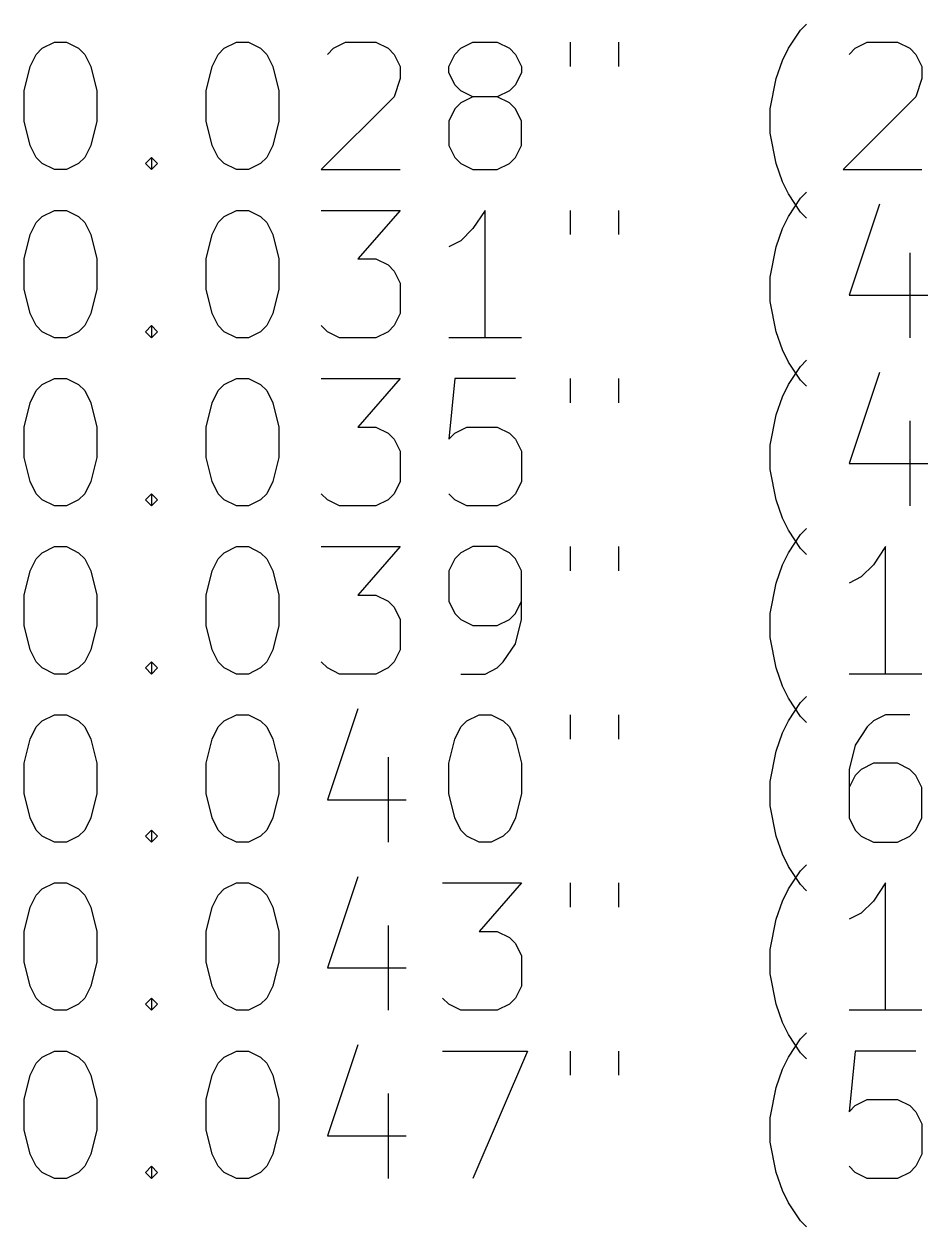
# Model space of a CAD drawing. Extents: x 4.86 to 8.77, y -6.2 to -2.69.
# Drawn here: x 6.032 to 6.87, y -6.205 to -5.089 of the extents above; entities that cross this region are included whole.
import ezdxf

# ---------------------------------------------------------------- set-up
doc = ezdxf.new("R2010")
doc.units = 0
doc.header["$MEASUREMENT"] = 0
doc.layers.add('BLACK', color=7, linetype='CONTINUOUS')

msp = doc.modelspace()

# ---------------------------------------------------------------- linework, layer by layer
at = {"layer": 'BLACK', "linetype": 'CONTINUOUS'}
for p, q in [((6.74022, -5.11185), (6.75147, -5.09498)), ((6.75147, -5.09498), (6.7571, -5.08935)), ((6.04844, -5.11185), (6.05968, -5.10623)), ((6.05968, -5.10623), (6.07093, -5.10623)), ((6.07093, -5.10623), (6.08218, -5.11185)), ((6.21717, -5.11185), (6.22841, -5.10623)), ((6.22841, -5.10623), (6.23966, -5.10623)), ((6.23966, -5.10623), (6.25091, -5.11185)), ((6.3184, -5.11185), (6.32965, -5.10623)), ((6.32965, -5.10623), (6.35777, -5.10623)), ((6.35777, -5.10623), (6.36902, -5.11185)), ((6.43651, -5.11185), (6.44776, -5.10623)), ((6.44776, -5.10623), (6.47026, -5.10623)), ((6.47026, -5.10623), (6.48151, -5.11185)), ((6.53775, -5.10623), (6.53775, -5.12872)), ((6.58274, -5.10623), (6.58274, -5.12872)), ((6.80209, -5.11185), (6.81334, -5.10623)), ((6.81334, -5.10623), (6.84146, -5.10623)), ((6.84146, -5.10623), (6.85271, -5.11185)), ((6.03719, -5.12872), (6.04281, -5.11747)), ((6.04281, -5.11747), (6.04844, -5.11185)), ((6.08218, -5.11185), (6.08781, -5.11747)), ((6.08781, -5.11747), (6.09343, -5.12872)), ((6.20592, -5.12872), (6.21154, -5.11747)), ((6.21154, -5.11747), (6.21717, -5.11185)), ((6.25091, -5.11185), (6.25654, -5.11747)), ((6.25654, -5.11747), (6.26216, -5.12872)), ((6.31278, -5.11747), (6.3184, -5.11185)), ((6.36902, -5.11185), (6.37465, -5.11747)), ((6.37465, -5.11747), (6.38027, -5.12872)), ((6.42526, -5.12872), (6.43089, -5.11747)), ((6.43089, -5.11747), (6.43651, -5.11185)), ((6.48151, -5.11185), (6.48713, -5.11747)), ((6.48713, -5.11747), (6.49276, -5.12872)), ((6.7346, -5.1231), (6.74022, -5.11185)), ((6.79647, -5.11747), (6.80209, -5.11185)), ((6.85271, -5.11185), (6.85834, -5.11747)), ((6.85834, -5.11747), (6.86396, -5.12872)), ((6.03156, -5.15122), (6.03719, -5.12872)), ((6.09343, -5.12872), (6.09906, -5.15122)), ((6.20029, -5.15122), (6.20592, -5.12872)), ((6.26216, -5.12872), (6.26778, -5.15122)), ((6.38027, -5.12872), (6.38027, -5.13997)), ((6.42526, -5.13435), (6.42526, -5.12872)), ((6.49276, -5.12872), (6.49276, -5.13435)), ((6.72898, -5.13997), (6.7346, -5.1231)), ((6.86396, -5.12872), (6.86396, -5.13997)), ((6.38027, -5.13997), (6.37465, -5.15684)), ((6.43089, -5.1456), (6.42526, -5.13435)), ((6.49276, -5.13435), (6.48713, -5.1456)), ((6.72335, -5.16809), (6.72898, -5.13997)), ((6.86396, -5.13997), (6.85834, -5.15684)), ((6.03156, -5.17934), (6.03156, -5.15122)), ((6.09906, -5.15122), (6.09906, -5.17934)), ((6.20029, -5.17934), (6.20029, -5.15122)), ((6.26778, -5.15122), (6.26778, -5.17934)), ((6.43651, -5.15122), (6.43089, -5.1456)), ((6.44776, -5.15684), (6.43651, -5.15122)), ((6.48151, -5.15122), (6.47026, -5.15684)), ((6.48713, -5.1456), (6.48151, -5.15122)), ((6.37465, -5.15684), (6.30715, -5.22434)), ((6.43651, -5.16247), (6.43089, -5.16809)), ((6.44776, -5.15684), (6.43651, -5.16247)), ((6.47026, -5.15684), (6.44776, -5.15684)), ((6.48151, -5.16247), (6.47026, -5.15684)), ((6.48713, -5.16809), (6.48151, -5.16247)), ((6.85834, -5.15684), (6.79084, -5.22434)), ((6.43089, -5.16809), (6.42526, -5.17934)), ((6.49276, -5.17934), (6.48713, -5.16809)), ((6.72335, -5.19059), (6.72335, -5.16809)), ((6.03719, -5.20184), (6.03156, -5.17934)), ((6.09906, -5.17934), (6.09343, -5.20184)), ((6.20592, -5.20184), (6.20029, -5.17934)), ((6.26778, -5.17934), (6.26216, -5.20184)), ((6.42526, -5.17934), (6.42526, -5.20184)), ((6.49276, -5.20184), (6.49276, -5.17934)), ((6.72898, -5.21871), (6.72335, -5.19059)), ((6.04281, -5.21309), (6.03719, -5.20184)), ((6.09343, -5.20184), (6.08781, -5.21309)), ((6.21154, -5.21309), (6.20592, -5.20184)), ((6.26216, -5.20184), (6.25654, -5.21309)), ((6.42526, -5.20184), (6.43089, -5.21309)), ((6.48713, -5.21309), (6.49276, -5.20184)), ((6.04844, -5.21871), (6.04281, -5.21309)), ((6.05968, -5.22434), (6.04844, -5.21871)), ((6.08218, -5.21871), (6.07093, -5.22434)), ((6.08781, -5.21309), (6.08218, -5.21871)), ((6.14405, -5.21871), (6.14967, -5.21309)), ((6.14967, -5.22434), (6.14405, -5.21871)), ((6.14967, -5.21309), (6.1553, -5.21871)), ((6.14967, -5.21309), (6.14967, -5.22434)), ((6.1553, -5.21871), (6.14967, -5.22434)), ((6.21717, -5.21871), (6.21154, -5.21309)), ((6.22841, -5.22434), (6.21717, -5.21871)), ((6.25091, -5.21871), (6.23966, -5.22434)), ((6.25654, -5.21309), (6.25091, -5.21871)), ((6.43089, -5.21309), (6.43651, -5.21871)), ((6.43651, -5.21871), (6.44776, -5.22434)), ((6.47026, -5.22434), (6.48151, -5.21871)), ((6.48151, -5.21871), (6.48713, -5.21309)), ((6.7346, -5.23558), (6.72898, -5.21871)), ((6.07093, -5.22434), (6.05968, -5.22434)), ((6.23966, -5.22434), (6.22841, -5.22434)), ((6.30715, -5.22434), (6.38027, -5.22434)), ((6.44776, -5.22434), (6.47026, -5.22434)), ((6.79084, -5.22434), (6.86396, -5.22434)), ((6.74022, -5.24683), (6.7346, -5.23558)), ((6.75147, -5.26371), (6.74022, -5.24683)), ((6.74022, -5.26776), (6.75147, -5.25088)), ((6.75147, -5.25088), (6.7571, -5.24526)), ((6.04844, -5.26776), (6.05968, -5.26213)), ((6.05968, -5.26213), (6.07093, -5.26213)), ((6.07093, -5.26213), (6.08218, -5.26776)), ((6.21717, -5.26776), (6.22841, -5.26213)), ((6.22841, -5.26213), (6.23966, -5.26213)), ((6.23966, -5.26213), (6.25091, -5.26776)), ((6.30715, -5.26213), (6.38027, -5.26213)), ((6.38027, -5.26213), (6.3409, -5.30713)), ((6.45901, -5.26213), (6.44776, -5.279)), ((6.45901, -5.38024), (6.45901, -5.26213)), ((6.53775, -5.26213), (6.53775, -5.28463)), ((6.58274, -5.26213), (6.58274, -5.28463)), ((6.7571, -5.26933), (6.75147, -5.26371)), ((6.82459, -5.25651), (6.79647, -5.34087)), ((6.03719, -5.28463), (6.04281, -5.27338)), ((6.04281, -5.27338), (6.04844, -5.26776)), ((6.08218, -5.26776), (6.08781, -5.27338)), ((6.08781, -5.27338), (6.09343, -5.28463)), ((6.20592, -5.28463), (6.21154, -5.27338)), ((6.21154, -5.27338), (6.21717, -5.26776)), ((6.25091, -5.26776), (6.25654, -5.27338)), ((6.25654, -5.27338), (6.26216, -5.28463)), ((6.7346, -5.279), (6.74022, -5.26776)), ((6.03156, -5.30713), (6.03719, -5.28463)), ((6.09343, -5.28463), (6.09906, -5.30713)), ((6.20029, -5.30713), (6.20592, -5.28463)), ((6.26216, -5.28463), (6.26778, -5.30713)), ((6.44776, -5.279), (6.43651, -5.29025)), ((6.72898, -5.29588), (6.7346, -5.279)), ((6.43651, -5.29025), (6.42526, -5.29588)), ((6.72335, -5.324), (6.72898, -5.29588)), ((6.03156, -5.33525), (6.03156, -5.30713)), ((6.09906, -5.30713), (6.09906, -5.33525)), ((6.20029, -5.33525), (6.20029, -5.30713)), ((6.26778, -5.30713), (6.26778, -5.33525)), ((6.3409, -5.30713), (6.35777, -5.30713)), ((6.35777, -5.30713), (6.36902, -5.31275)), ((6.85271, -5.3015), (6.85271, -5.38024)), ((6.36902, -5.31275), (6.37465, -5.31837)), ((6.37465, -5.31837), (6.38027, -5.32962)), ((6.38027, -5.32962), (6.38027, -5.35774)), ((6.72335, -5.3465), (6.72335, -5.324)), ((6.03719, -5.35774), (6.03156, -5.33525)), ((6.09906, -5.33525), (6.09343, -5.35774)), ((6.20592, -5.35774), (6.20029, -5.33525)), ((6.26778, -5.33525), (6.26216, -5.35774)), ((6.79647, -5.34087), (6.86958, -5.34087)), ((6.72898, -5.37462), (6.72335, -5.3465)), ((6.04281, -5.36899), (6.03719, -5.35774)), ((6.09343, -5.35774), (6.08781, -5.36899)), ((6.21154, -5.36899), (6.20592, -5.35774)), ((6.26216, -5.35774), (6.25654, -5.36899)), ((6.38027, -5.35774), (6.37465, -5.36899)), ((6.04844, -5.37462), (6.04281, -5.36899)), ((6.05968, -5.38024), (6.04844, -5.37462)), ((6.08218, -5.37462), (6.07093, -5.38024)), ((6.08781, -5.36899), (6.08218, -5.37462)), ((6.14405, -5.37462), (6.14967, -5.36899)), ((6.14967, -5.38024), (6.14405, -5.37462)), ((6.14967, -5.36899), (6.1553, -5.37462)), ((6.14967, -5.36899), (6.14967, -5.38024)), ((6.1553, -5.37462), (6.14967, -5.38024)), ((6.21717, -5.37462), (6.21154, -5.36899)), ((6.22841, -5.38024), (6.21717, -5.37462)), ((6.25091, -5.37462), (6.23966, -5.38024)), ((6.25654, -5.36899), (6.25091, -5.37462)), ((6.31278, -5.37462), (6.30715, -5.36899)), ((6.32403, -5.38024), (6.31278, -5.37462)), ((6.36902, -5.37462), (6.35777, -5.38024)), ((6.37465, -5.36899), (6.36902, -5.37462)), ((6.7346, -5.39149), (6.72898, -5.37462)), ((6.07093, -5.38024), (6.05968, -5.38024)), ((6.23966, -5.38024), (6.22841, -5.38024)), ((6.35777, -5.38024), (6.32403, -5.38024)), ((6.49276, -5.38024), (6.42526, -5.38024)), ((6.74022, -5.40274), (6.7346, -5.39149)), ((6.75147, -5.41961), (6.74022, -5.40274)), ((6.74022, -5.42366), (6.75147, -5.40679)), ((6.75147, -5.40679), (6.7571, -5.40116)), ((6.04844, -5.42366), (6.05968, -5.41804)), ((6.05968, -5.41804), (6.07093, -5.41804)), ((6.07093, -5.41804), (6.08218, -5.42366)), ((6.21717, -5.42366), (6.22841, -5.41804)), ((6.22841, -5.41804), (6.23966, -5.41804)), ((6.23966, -5.41804), (6.25091, -5.42366)), ((6.30715, -5.41804), (6.38027, -5.41804)), ((6.38027, -5.41804), (6.3409, -5.46303)), ((6.43089, -5.41804), (6.42526, -5.47428)), ((6.48713, -5.41804), (6.43089, -5.41804)), ((6.53775, -5.41804), (6.53775, -5.44053)), ((6.58274, -5.41804), (6.58274, -5.44053)), ((6.7571, -5.42524), (6.75147, -5.41961)), ((6.82459, -5.41241), (6.79647, -5.49678)), ((6.03719, -5.44053), (6.04281, -5.42929)), ((6.04281, -5.42929), (6.04844, -5.42366)), ((6.08218, -5.42366), (6.08781, -5.42929)), ((6.08781, -5.42929), (6.09343, -5.44053)), ((6.20592, -5.44053), (6.21154, -5.42929)), ((6.21154, -5.42929), (6.21717, -5.42366)), ((6.25091, -5.42366), (6.25654, -5.42929)), ((6.25654, -5.42929), (6.26216, -5.44053)), ((6.7346, -5.43491), (6.74022, -5.42366)), ((6.03156, -5.46303), (6.03719, -5.44053)), ((6.09343, -5.44053), (6.09906, -5.46303)), ((6.20029, -5.46303), (6.20592, -5.44053)), ((6.26216, -5.44053), (6.26778, -5.46303)), ((6.72898, -5.45178), (6.7346, -5.43491)), ((6.72335, -5.4799), (6.72898, -5.45178)), ((6.03156, -5.49115), (6.03156, -5.46303)), ((6.09906, -5.46303), (6.09906, -5.49115)), ((6.20029, -5.49115), (6.20029, -5.46303)), ((6.26778, -5.46303), (6.26778, -5.49115)), ((6.3409, -5.46303), (6.35777, -5.46303)), ((6.35777, -5.46303), (6.36902, -5.46866)), ((6.43089, -5.46866), (6.44214, -5.46303)), ((6.44214, -5.46303), (6.47026, -5.46303)), ((6.47026, -5.46303), (6.48151, -5.46866)), ((6.85271, -5.45741), (6.85271, -5.53615)), ((6.36902, -5.46866), (6.37465, -5.47428)), ((6.37465, -5.47428), (6.38027, -5.48553)), ((6.42526, -5.47428), (6.43089, -5.46866)), ((6.48151, -5.46866), (6.48713, -5.47428)), ((6.48713, -5.47428), (6.49276, -5.48553)), ((6.38027, -5.48553), (6.38027, -5.51365)), ((6.49276, -5.48553), (6.49276, -5.51365)), ((6.72335, -5.5024), (6.72335, -5.4799)), ((6.03719, -5.51365), (6.03156, -5.49115)), ((6.09906, -5.49115), (6.09343, -5.51365)), ((6.20592, -5.51365), (6.20029, -5.49115)), ((6.26778, -5.49115), (6.26216, -5.51365)), ((6.79647, -5.49678), (6.86958, -5.49678)), ((6.72898, -5.53052), (6.72335, -5.5024)), ((6.04281, -5.5249), (6.03719, -5.51365)), ((6.09343, -5.51365), (6.08781, -5.5249)), ((6.21154, -5.5249), (6.20592, -5.51365)), ((6.26216, -5.51365), (6.25654, -5.5249)), ((6.38027, -5.51365), (6.37465, -5.5249)), ((6.49276, -5.51365), (6.48713, -5.5249)), ((6.04844, -5.53052), (6.04281, -5.5249)), ((6.05968, -5.53615), (6.04844, -5.53052)), ((6.08218, -5.53052), (6.07093, -5.53615)), ((6.08781, -5.5249), (6.08218, -5.53052)), ((6.14405, -5.53052), (6.14967, -5.5249)), ((6.14967, -5.53615), (6.14405, -5.53052)), ((6.14967, -5.5249), (6.1553, -5.53052)), ((6.14967, -5.5249), (6.14967, -5.53615)), ((6.1553, -5.53052), (6.14967, -5.53615)), ((6.21717, -5.53052), (6.21154, -5.5249)), ((6.22841, -5.53615), (6.21717, -5.53052)), ((6.25091, -5.53052), (6.23966, -5.53615)), ((6.25654, -5.5249), (6.25091, -5.53052)), ((6.31278, -5.53052), (6.30715, -5.5249)), ((6.32403, -5.53615), (6.31278, -5.53052)), ((6.36902, -5.53052), (6.35777, -5.53615)), ((6.37465, -5.5249), (6.36902, -5.53052)), ((6.43089, -5.53052), (6.42526, -5.5249)), ((6.44214, -5.53615), (6.43089, -5.53052)), ((6.48151, -5.53052), (6.47026, -5.53615)), ((6.48713, -5.5249), (6.48151, -5.53052)), ((6.7346, -5.5474), (6.72898, -5.53052)), ((6.07093, -5.53615), (6.05968, -5.53615)), ((6.23966, -5.53615), (6.22841, -5.53615)), ((6.35777, -5.53615), (6.32403, -5.53615)), ((6.47026, -5.53615), (6.44214, -5.53615)), ((6.74022, -5.55864), (6.7346, -5.5474)), ((6.75147, -5.57552), (6.74022, -5.55864)), ((6.74022, -5.57957), (6.75147, -5.56269)), ((6.75147, -5.56269), (6.7571, -5.55707)), ((6.04844, -5.57957), (6.05968, -5.57394)), ((6.05968, -5.57394), (6.07093, -5.57394)), ((6.07093, -5.57394), (6.08218, -5.57957)), ((6.21717, -5.57957), (6.22841, -5.57394)), ((6.22841, -5.57394), (6.23966, -5.57394)), ((6.23966, -5.57394), (6.25091, -5.57957)), ((6.30715, -5.57394), (6.38027, -5.57394)), ((6.38027, -5.57394), (6.3409, -5.61894)), ((6.44776, -5.57394), (6.43651, -5.57957)), ((6.47026, -5.57394), (6.44776, -5.57394)), ((6.48151, -5.57957), (6.47026, -5.57394)), ((6.53775, -5.57394), (6.53775, -5.59644)), ((6.58274, -5.57394), (6.58274, -5.59644)), ((6.7571, -5.58114), (6.75147, -5.57552)), ((6.83021, -5.57394), (6.81897, -5.59082)), ((6.83021, -5.69205), (6.83021, -5.57394)), ((6.03719, -5.59644), (6.04281, -5.58519)), ((6.04281, -5.58519), (6.04844, -5.57957)), ((6.08218, -5.57957), (6.08781, -5.58519)), ((6.08781, -5.58519), (6.09343, -5.59644)), ((6.20592, -5.59644), (6.21154, -5.58519)), ((6.21154, -5.58519), (6.21717, -5.57957)), ((6.25091, -5.57957), (6.25654, -5.58519)), ((6.25654, -5.58519), (6.26216, -5.59644)), ((6.43089, -5.58519), (6.42526, -5.59644)), ((6.43651, -5.57957), (6.43089, -5.58519)), ((6.48713, -5.58519), (6.48151, -5.57957)), ((6.49276, -5.59644), (6.48713, -5.58519)), ((6.7346, -5.59082), (6.74022, -5.57957)), ((6.03156, -5.61894), (6.03719, -5.59644)), ((6.09343, -5.59644), (6.09906, -5.61894)), ((6.20029, -5.61894), (6.20592, -5.59644)), ((6.26216, -5.59644), (6.26778, -5.61894)), ((6.42526, -5.59644), (6.42526, -5.62456)), ((6.49276, -5.64143), (6.49276, -5.59644)), ((6.72898, -5.60769), (6.7346, -5.59082)), ((6.81897, -5.59082), (6.80772, -5.60206)), ((6.72335, -5.63581), (6.72898, -5.60769)), ((6.80772, -5.60206), (6.79647, -5.60769)), ((6.03156, -5.64706), (6.03156, -5.61894)), ((6.09906, -5.61894), (6.09906, -5.64706)), ((6.20029, -5.64706), (6.20029, -5.61894)), ((6.26778, -5.61894), (6.26778, -5.64706)), ((6.3409, -5.61894), (6.35777, -5.61894)), ((6.35777, -5.61894), (6.36902, -5.62456)), ((6.36902, -5.62456), (6.37465, -5.63019)), ((6.37465, -5.63019), (6.38027, -5.64143)), ((6.42526, -5.62456), (6.43089, -5.63581)), ((6.48713, -5.63581), (6.49276, -5.62456)), ((6.38027, -5.64143), (6.38027, -5.66956)), ((6.43089, -5.63581), (6.43651, -5.64143)), ((6.43651, -5.64143), (6.44776, -5.64706)), ((6.47026, -5.64706), (6.48151, -5.64143)), ((6.48151, -5.64143), (6.48713, -5.63581)), ((6.48713, -5.66393), (6.49276, -5.64143)), ((6.72335, -5.65831), (6.72335, -5.63581)), ((6.03719, -5.66956), (6.03156, -5.64706)), ((6.09906, -5.64706), (6.09343, -5.66956)), ((6.20592, -5.66956), (6.20029, -5.64706)), ((6.26778, -5.64706), (6.26216, -5.66956)), ((6.44776, -5.64706), (6.47026, -5.64706)), ((6.47588, -5.6808), (6.48713, -5.66393)), ((6.72898, -5.68643), (6.72335, -5.65831)), ((6.04281, -5.6808), (6.03719, -5.66956)), ((6.09343, -5.66956), (6.08781, -5.6808)), ((6.21154, -5.6808), (6.20592, -5.66956)), ((6.26216, -5.66956), (6.25654, -5.6808)), ((6.38027, -5.66956), (6.37465, -5.6808)), ((6.04844, -5.68643), (6.04281, -5.6808)), ((6.05968, -5.69205), (6.04844, -5.68643)), ((6.08218, -5.68643), (6.07093, -5.69205)), ((6.08781, -5.6808), (6.08218, -5.68643)), ((6.14405, -5.68643), (6.14967, -5.6808)), ((6.14967, -5.69205), (6.14405, -5.68643)), ((6.14967, -5.6808), (6.1553, -5.68643)), ((6.14967, -5.6808), (6.14967, -5.69205)), ((6.1553, -5.68643), (6.14967, -5.69205)), ((6.21717, -5.68643), (6.21154, -5.6808)), ((6.22841, -5.69205), (6.21717, -5.68643)), ((6.25091, -5.68643), (6.23966, -5.69205)), ((6.25654, -5.6808), (6.25091, -5.68643)), ((6.31278, -5.68643), (6.30715, -5.6808)), ((6.32403, -5.69205), (6.31278, -5.68643)), ((6.36902, -5.68643), (6.35777, -5.69205)), ((6.37465, -5.6808), (6.36902, -5.68643)), ((6.45901, -5.69205), (6.47026, -5.68643)), ((6.47026, -5.68643), (6.47588, -5.6808)), ((6.7346, -5.7033), (6.72898, -5.68643)), ((6.07093, -5.69205), (6.05968, -5.69205)), ((6.23966, -5.69205), (6.22841, -5.69205)), ((6.35777, -5.69205), (6.32403, -5.69205)), ((6.43651, -5.69205), (6.45901, -5.69205)), ((6.86396, -5.69205), (6.79647, -5.69205)), ((6.74022, -5.71455), (6.7346, -5.7033)), ((6.75147, -5.73142), (6.74022, -5.71455)), ((6.74022, -5.73547), (6.75147, -5.7186)), ((6.75147, -5.7186), (6.7571, -5.71298)), ((6.04844, -5.73547), (6.05968, -5.72985)), ((6.05968, -5.72985), (6.07093, -5.72985)), ((6.07093, -5.72985), (6.08218, -5.73547)), ((6.21717, -5.73547), (6.22841, -5.72985)), ((6.22841, -5.72985), (6.23966, -5.72985)), ((6.23966, -5.72985), (6.25091, -5.73547)), ((6.3409, -5.72422), (6.31278, -5.80859)), ((6.44214, -5.73547), (6.45339, -5.72985)), ((6.45339, -5.72985), (6.46463, -5.72985)), ((6.46463, -5.72985), (6.47588, -5.73547)), ((6.53775, -5.72985), (6.53775, -5.75235)), ((6.58274, -5.72985), (6.58274, -5.75235)), ((6.7571, -5.73705), (6.75147, -5.73142)), ((6.83021, -5.72985), (6.81897, -5.73547)), ((6.85271, -5.72985), (6.83021, -5.72985)), ((6.03719, -5.75235), (6.04281, -5.7411)), ((6.04281, -5.7411), (6.04844, -5.73547)), ((6.08218, -5.73547), (6.08781, -5.7411)), ((6.08781, -5.7411), (6.09343, -5.75235)), ((6.20592, -5.75235), (6.21154, -5.7411)), ((6.21154, -5.7411), (6.21717, -5.73547)), ((6.25091, -5.73547), (6.25654, -5.7411)), ((6.25654, -5.7411), (6.26216, -5.75235)), ((6.43089, -5.75235), (6.43651, -5.7411)), ((6.43651, -5.7411), (6.44214, -5.73547)), ((6.47588, -5.73547), (6.48151, -5.7411)), ((6.48151, -5.7411), (6.48713, -5.75235)), ((6.7346, -5.74672), (6.74022, -5.73547)), ((6.81334, -5.7411), (6.80209, -5.75797)), ((6.81897, -5.73547), (6.81334, -5.7411)), ((6.03156, -5.77484), (6.03719, -5.75235)), ((6.09343, -5.75235), (6.09906, -5.77484)), ((6.20029, -5.77484), (6.20592, -5.75235)), ((6.26216, -5.75235), (6.26778, -5.77484)), ((6.42526, -5.77484), (6.43089, -5.75235)), ((6.48713, -5.75235), (6.49276, -5.77484)), ((6.72898, -5.76359), (6.7346, -5.74672)), ((6.72335, -5.79172), (6.72898, -5.76359)), ((6.80209, -5.75797), (6.79647, -5.78047)), ((6.03156, -5.80296), (6.03156, -5.77484)), ((6.09906, -5.77484), (6.09906, -5.80296)), ((6.20029, -5.80296), (6.20029, -5.77484)), ((6.26778, -5.77484), (6.26778, -5.80296)), ((6.36902, -5.76922), (6.36902, -5.84796)), ((6.42526, -5.80296), (6.42526, -5.77484)), ((6.49276, -5.77484), (6.49276, -5.80296)), ((6.81897, -5.77484), (6.80772, -5.78047)), ((6.84146, -5.77484), (6.81897, -5.77484)), ((6.85271, -5.78047), (6.84146, -5.77484)), ((6.79647, -5.78047), (6.79647, -5.82546)), ((6.80209, -5.78609), (6.79647, -5.79734)), ((6.80772, -5.78047), (6.80209, -5.78609)), ((6.85834, -5.78609), (6.85271, -5.78047)), ((6.86396, -5.79734), (6.85834, -5.78609)), ((6.72335, -5.81421), (6.72335, -5.79172)), ((6.86396, -5.82546), (6.86396, -5.79734)), ((6.03719, -5.82546), (6.03156, -5.80296)), ((6.09906, -5.80296), (6.09343, -5.82546)), ((6.20592, -5.82546), (6.20029, -5.80296)), ((6.26778, -5.80296), (6.26216, -5.82546)), ((6.31278, -5.80859), (6.38589, -5.80859)), ((6.43089, -5.82546), (6.42526, -5.80296)), ((6.49276, -5.80296), (6.48713, -5.82546)), ((6.72898, -5.84233), (6.72335, -5.81421)), ((6.04281, -5.83671), (6.03719, -5.82546)), ((6.09343, -5.82546), (6.08781, -5.83671)), ((6.21154, -5.83671), (6.20592, -5.82546)), ((6.26216, -5.82546), (6.25654, -5.83671)), ((6.43651, -5.83671), (6.43089, -5.82546)), ((6.48713, -5.82546), (6.48151, -5.83671)), ((6.79647, -5.82546), (6.80209, -5.83671)), ((6.85834, -5.83671), (6.86396, -5.82546)), ((6.04844, -5.84233), (6.04281, -5.83671)), ((6.05968, -5.84796), (6.04844, -5.84233)), ((6.08218, -5.84233), (6.07093, -5.84796)), ((6.08781, -5.83671), (6.08218, -5.84233)), ((6.14405, -5.84233), (6.14967, -5.83671)), ((6.14967, -5.84796), (6.14405, -5.84233)), ((6.14967, -5.83671), (6.1553, -5.84233)), ((6.14967, -5.83671), (6.14967, -5.84796)), ((6.1553, -5.84233), (6.14967, -5.84796)), ((6.21717, -5.84233), (6.21154, -5.83671)), ((6.22841, -5.84796), (6.21717, -5.84233)), ((6.25091, -5.84233), (6.23966, -5.84796)), ((6.25654, -5.83671), (6.25091, -5.84233)), ((6.44214, -5.84233), (6.43651, -5.83671)), ((6.45339, -5.84796), (6.44214, -5.84233)), ((6.47588, -5.84233), (6.46463, -5.84796)), ((6.48151, -5.83671), (6.47588, -5.84233)), ((6.7346, -5.85921), (6.72898, -5.84233)), ((6.80209, -5.83671), (6.80772, -5.84233)), ((6.80772, -5.84233), (6.81897, -5.84796)), ((6.84146, -5.84796), (6.85271, -5.84233)), ((6.85271, -5.84233), (6.85834, -5.83671)), ((6.07093, -5.84796), (6.05968, -5.84796)), ((6.23966, -5.84796), (6.22841, -5.84796)), ((6.46463, -5.84796), (6.45339, -5.84796)), ((6.81897, -5.84796), (6.84146, -5.84796)), ((6.74022, -5.87046), (6.7346, -5.85921)), ((6.75147, -5.88733), (6.74022, -5.87046)), ((6.74022, -5.89138), (6.75147, -5.87451)), ((6.75147, -5.87451), (6.7571, -5.86888)), ((6.04844, -5.89138), (6.05968, -5.88575)), ((6.05968, -5.88575), (6.07093, -5.88575)), ((6.07093, -5.88575), (6.08218, -5.89138)), ((6.21717, -5.89138), (6.22841, -5.88575)), ((6.22841, -5.88575), (6.23966, -5.88575)), ((6.23966, -5.88575), (6.25091, -5.89138)), ((6.3409, -5.88013), (6.31278, -5.96449)), ((6.41964, -5.88575), (6.49276, -5.88575)), ((6.49276, -5.88575), (6.45339, -5.93075)), ((6.53775, -5.88575), (6.53775, -5.90825)), ((6.58274, -5.88575), (6.58274, -5.90825)), ((6.7571, -5.89295), (6.75147, -5.88733)), ((6.83021, -5.88575), (6.81897, -5.90263)), ((6.83021, -6.00386), (6.83021, -5.88575)), ((6.03719, -5.90825), (6.04281, -5.897)), ((6.04281, -5.897), (6.04844, -5.89138)), ((6.08218, -5.89138), (6.08781, -5.897)), ((6.08781, -5.897), (6.09343, -5.90825)), ((6.20592, -5.90825), (6.21154, -5.897)), ((6.21154, -5.897), (6.21717, -5.89138)), ((6.25091, -5.89138), (6.25654, -5.897)), ((6.25654, -5.897), (6.26216, -5.90825)), ((6.7346, -5.90263), (6.74022, -5.89138)), ((6.03156, -5.93075), (6.03719, -5.90825)), ((6.09343, -5.90825), (6.09906, -5.93075)), ((6.20029, -5.93075), (6.20592, -5.90825)), ((6.26216, -5.90825), (6.26778, -5.93075)), ((6.72898, -5.9195), (6.7346, -5.90263)), ((6.81897, -5.90263), (6.80772, -5.91388)), ((6.72335, -5.94762), (6.72898, -5.9195)), ((6.80772, -5.91388), (6.79647, -5.9195)), ((6.03156, -5.95887), (6.03156, -5.93075)), ((6.09906, -5.93075), (6.09906, -5.95887)), ((6.20029, -5.95887), (6.20029, -5.93075)), ((6.26778, -5.93075), (6.26778, -5.95887)), ((6.36902, -5.92512), (6.36902, -6.00386)), ((6.45339, -5.93075), (6.47026, -5.93075)), ((6.47026, -5.93075), (6.48151, -5.93637)), ((6.48151, -5.93637), (6.48713, -5.942)), ((6.48713, -5.942), (6.49276, -5.95325)), ((6.49276, -5.95325), (6.49276, -5.98137)), ((6.72335, -5.97012), (6.72335, -5.94762)), ((6.03719, -5.98137), (6.03156, -5.95887)), ((6.09906, -5.95887), (6.09343, -5.98137)), ((6.20592, -5.98137), (6.20029, -5.95887)), ((6.26778, -5.95887), (6.26216, -5.98137)), ((6.31278, -5.96449), (6.38589, -5.96449)), ((6.72898, -5.99824), (6.72335, -5.97012)), ((6.04281, -5.99262), (6.03719, -5.98137)), ((6.09343, -5.98137), (6.08781, -5.99262)), ((6.21154, -5.99262), (6.20592, -5.98137)), ((6.26216, -5.98137), (6.25654, -5.99262)), ((6.49276, -5.98137), (6.48713, -5.99262)), ((6.04844, -5.99824), (6.04281, -5.99262)), ((6.05968, -6.00386), (6.04844, -5.99824)), ((6.08218, -5.99824), (6.07093, -6.00386)), ((6.08781, -5.99262), (6.08218, -5.99824)), ((6.14405, -5.99824), (6.14967, -5.99262)), ((6.14967, -6.00386), (6.14405, -5.99824)), ((6.14967, -5.99262), (6.1553, -5.99824)), ((6.14967, -5.99262), (6.14967, -6.00386)), ((6.1553, -5.99824), (6.14967, -6.00386)), ((6.21717, -5.99824), (6.21154, -5.99262)), ((6.22841, -6.00386), (6.21717, -5.99824)), ((6.25091, -5.99824), (6.23966, -6.00386)), ((6.25654, -5.99262), (6.25091, -5.99824)), ((6.42526, -5.99824), (6.41964, -5.99262)), ((6.43651, -6.00386), (6.42526, -5.99824)), ((6.48151, -5.99824), (6.47026, -6.00386)), ((6.48713, -5.99262), (6.48151, -5.99824)), ((6.7346, -6.01511), (6.72898, -5.99824)), ((6.07093, -6.00386), (6.05968, -6.00386)), ((6.23966, -6.00386), (6.22841, -6.00386)), ((6.47026, -6.00386), (6.43651, -6.00386)), ((6.86396, -6.00386), (6.79647, -6.00386)), ((6.74022, -6.02636), (6.7346, -6.01511)), ((6.75147, -6.04323), (6.74022, -6.02636)), ((6.74022, -6.04728), (6.75147, -6.03041)), ((6.75147, -6.03041), (6.7571, -6.02479)), ((6.04844, -6.04728), (6.05968, -6.04166)), ((6.05968, -6.04166), (6.07093, -6.04166)), ((6.07093, -6.04166), (6.08218, -6.04728)), ((6.21717, -6.04728), (6.22841, -6.04166)), ((6.22841, -6.04166), (6.23966, -6.04166)), ((6.23966, -6.04166), (6.25091, -6.04728)), ((6.3409, -6.03603), (6.31278, -6.1204)), ((6.41964, -6.04166), (6.49838, -6.04166)), ((6.49838, -6.04166), (6.44776, -6.15977)), ((6.53775, -6.04166), (6.53775, -6.06416)), ((6.58274, -6.04166), (6.58274, -6.06416)), ((6.7571, -6.04886), (6.75147, -6.04323)), ((6.80209, -6.04166), (6.79647, -6.0979)), ((6.85834, -6.04166), (6.80209, -6.04166)), ((6.03719, -6.06416), (6.04281, -6.05291)), ((6.04281, -6.05291), (6.04844, -6.04728)), ((6.08218, -6.04728), (6.08781, -6.05291)), ((6.08781, -6.05291), (6.09343, -6.06416)), ((6.20592, -6.06416), (6.21154, -6.05291)), ((6.21154, -6.05291), (6.21717, -6.04728)), ((6.25091, -6.04728), (6.25654, -6.05291)), ((6.25654, -6.05291), (6.26216, -6.06416)), ((6.7346, -6.05853), (6.74022, -6.04728)), ((6.03156, -6.08665), (6.03719, -6.06416)), ((6.09343, -6.06416), (6.09906, -6.08665)), ((6.20029, -6.08665), (6.20592, -6.06416)), ((6.26216, -6.06416), (6.26778, -6.08665)), ((6.72898, -6.0754), (6.7346, -6.05853)), ((6.72335, -6.10353), (6.72898, -6.0754)), ((6.03156, -6.11478), (6.03156, -6.08665)), ((6.09906, -6.08665), (6.09906, -6.11478)), ((6.20029, -6.11478), (6.20029, -6.08665)), ((6.26778, -6.08665), (6.26778, -6.11478)), ((6.36902, -6.08103), (6.36902, -6.15977)), ((6.80209, -6.09228), (6.81334, -6.08665)), ((6.81334, -6.08665), (6.84146, -6.08665)), ((6.84146, -6.08665), (6.85271, -6.09228)), ((6.79647, -6.0979), (6.80209, -6.09228)), ((6.85271, -6.09228), (6.85834, -6.0979)), ((6.85834, -6.0979), (6.86396, -6.10915)), ((6.72335, -6.12602), (6.72335, -6.10353)), ((6.86396, -6.10915), (6.86396, -6.13727)), ((6.03719, -6.13727), (6.03156, -6.11478)), ((6.09906, -6.11478), (6.09343, -6.13727)), ((6.20592, -6.13727), (6.20029, -6.11478)), ((6.26778, -6.11478), (6.26216, -6.13727)), ((6.31278, -6.1204), (6.38589, -6.1204)), ((6.72898, -6.15415), (6.72335, -6.12602)), ((6.04281, -6.14852), (6.03719, -6.13727)), ((6.09343, -6.13727), (6.08781, -6.14852)), ((6.21154, -6.14852), (6.20592, -6.13727)), ((6.26216, -6.13727), (6.25654, -6.14852)), ((6.86396, -6.13727), (6.85834, -6.14852)), ((6.04844, -6.15415), (6.04281, -6.14852)), ((6.05968, -6.15977), (6.04844, -6.15415)), ((6.08218, -6.15415), (6.07093, -6.15977)), ((6.08781, -6.14852), (6.08218, -6.15415)), ((6.14405, -6.15415), (6.14967, -6.14852)), ((6.14967, -6.15977), (6.14405, -6.15415)), ((6.14967, -6.14852), (6.1553, -6.15415)), ((6.14967, -6.14852), (6.14967, -6.15977)), ((6.1553, -6.15415), (6.14967, -6.15977)), ((6.21717, -6.15415), (6.21154, -6.14852)), ((6.22841, -6.15977), (6.21717, -6.15415)), ((6.25091, -6.15415), (6.23966, -6.15977)), ((6.25654, -6.14852), (6.25091, -6.15415)), ((6.7346, -6.17102), (6.72898, -6.15415)), ((6.80209, -6.15415), (6.79647, -6.14852)), ((6.81334, -6.15977), (6.80209, -6.15415)), ((6.85271, -6.15415), (6.84146, -6.15977)), ((6.85834, -6.14852), (6.85271, -6.15415)), ((6.07093, -6.15977), (6.05968, -6.15977)), ((6.23966, -6.15977), (6.22841, -6.15977)), ((6.84146, -6.15977), (6.81334, -6.15977)), ((6.74022, -6.18227), (6.7346, -6.17102)), ((6.75147, -6.19914), (6.74022, -6.18227)), ((6.7571, -6.20476), (6.75147, -6.19914))]:
    msp.add_line(p, q, dxfattribs=at)

doc.saveas('drawing.dxf')
